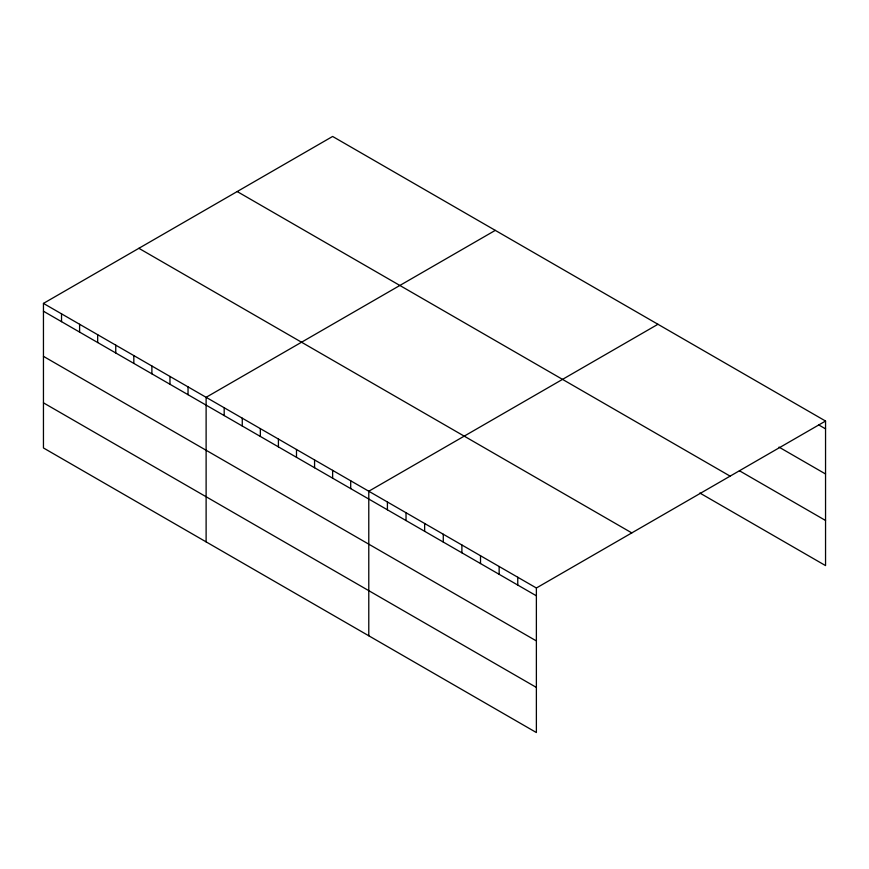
<?xml version="1.0" encoding="UTF-8"?>
<svg xmlns="http://www.w3.org/2000/svg" width="869" height="869" viewBox="0 0 869 869"><rect width="100%" height="100%" fill="white"/><g stroke="black" fill="none" stroke-linecap="round" stroke-linejoin="round"><path stroke-width="1.3" d="M536.379 640.931L536.379 587.998L43.45 303.4L43.45 447.959L536.379 732.545L536.379 640.931L43.45 356.344M699.849 493.027L825.55 565.6L825.55 421.041L332.621 136.455L43.45 303.4M495.287 230.372L206.116 397.318L206.116 541.876M657.952 324.278L368.782 491.235L368.782 635.782M536.379 587.998L825.55 421.041M818.565 424.832L825.55 428.862M778.993 447.111L825.55 473.985M739.421 470.748L825.55 520.477M237.194 191.549L730.123 476.136M138.877 248.306L631.806 532.903M43.45 311.221L536.379 595.808M43.45 402.836L536.379 687.422M517.761 577.244L517.761 585.065M499.143 566.49L499.143 574.311M480.514 555.736L480.514 563.557M461.895 544.993L461.895 552.803M443.277 534.239L443.277 542.06M424.648 523.486L424.648 531.307M406.029 512.732L406.029 520.553M387.411 501.978L387.411 509.799M350.707 480.796L350.707 488.617M332.631 470.357L332.631 478.178M314.567 459.929L314.567 467.75M296.492 449.49L296.492 457.311M278.417 439.062L278.417 446.872M260.342 428.623L260.342 436.444M242.266 418.185L242.266 426.006M224.191 407.757L224.191 415.567M188.041 386.879L188.041 394.7M169.966 376.451L169.966 384.261M151.89 366.012L151.89 373.833M133.826 355.573L133.826 363.394M115.751 345.145L115.751 352.955M97.676 334.706L97.676 342.527M79.6 324.267L79.6 332.088M61.525 313.839L61.525 321.66"/></g></svg>
